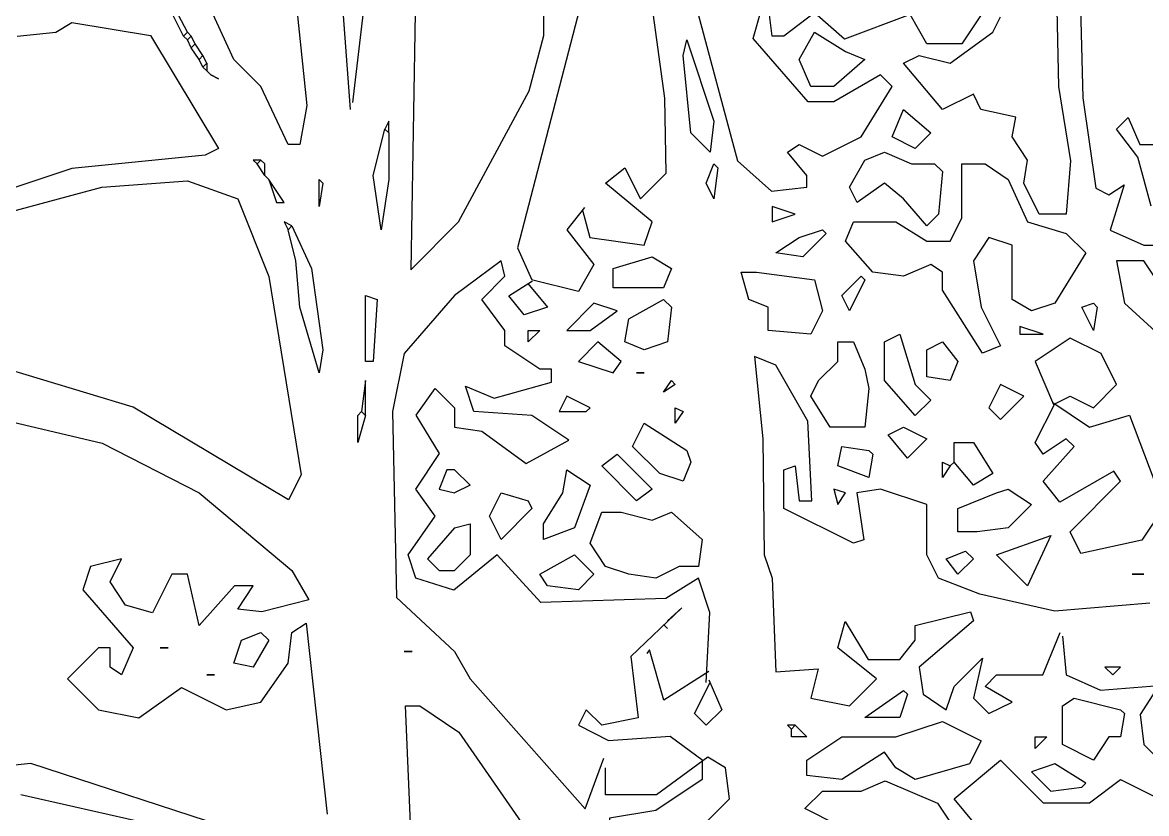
# Model space of a CAD drawing. Header units: metres. Extents: x -3.8 to 7.9, y -0.6 to 14.
# Drawn here: x 3.471 to 4.647, y 8.729 to 9.556 of the extents above; entities that cross this region are included whole.
import ezdxf

# ---------------------------------------------------------------- set-up
doc = ezdxf.new("R2010")
doc.units = ezdxf.units.M
doc.layers.add('ceco.net 88 green shadow', color=102, linetype='Continuous')
doc.layers.add('ceco.net 88 pair trees', color=7, linetype='Continuous')

msp = doc.modelspace()

# ---------------------------------------------------------------- linework, layer by layer
at = {"layer": 'ceco.net 88 green shadow', "linetype": 'Continuous'}
for p, q in [((3.6436, 9.5461), (3.6031, 9.623)), ((3.6395, 9.542), (3.6031, 9.6149)), ((3.6436, 9.5461), (3.6395, 9.542)), ((3.6436, 9.538), (3.6395, 9.542)), ((3.6476, 9.542), (3.6436, 9.5461)), ((3.6476, 9.542), (3.6436, 9.538)), ((3.6476, 9.5299), (3.6436, 9.538)), ((3.6517, 9.5339), (3.6476, 9.542)), ((4.162, 9.5218), (4.166, 9.538)), ((4.166, 9.538), (4.1944, 9.4529)), ((4.2835, 9.5177), (4.2997, 9.5461)), ((4.2997, 9.5461), (4.3321, 9.5258)), ((3.6517, 9.5339), (3.6476, 9.5299)), ((3.6557, 9.5177), (3.6476, 9.5299)), ((3.6598, 9.5218), (3.6517, 9.5339)), ((4.3321, 9.5258), (4.3523, 9.5177)), ((3.6598, 9.5218), (3.6557, 9.5177)), ((3.6598, 9.5096), (3.6557, 9.5177)), ((3.6638, 9.5137), (3.6598, 9.5218)), ((3.6638, 9.5137), (3.6598, 9.5096)), ((3.6638, 9.5137), (3.6638, 9.5056)), ((4.1701, 9.4408), (4.162, 9.5218)), ((4.2956, 9.4894), (4.2835, 9.5177)), ((4.3523, 9.5177), (4.3199, 9.4894)), ((3.6638, 9.5056), (3.6598, 9.5096)), ((3.6679, 9.5015), (3.6638, 9.5056)), ((3.6679, 9.5015), (3.676, 9.4975)), ((3.676, 9.4975), (3.6679, 9.5015)), ((4.3199, 9.4894), (4.2956, 9.4894)), ((4.3807, 9.4367), (4.3928, 9.4651)), ((4.3928, 9.4651), (4.4212, 9.4408)), ((3.838, 9.3962), (3.8501, 9.4448)), ((3.8542, 9.4529), (3.8501, 9.4448)), ((3.8542, 9.4408), (3.8501, 9.4448)), ((3.8542, 9.4408), (3.8542, 9.4529)), ((4.1944, 9.4529), (4.1903, 9.4205)), ((3.8542, 9.4408), (3.8542, 9.3922)), ((4.1903, 9.4205), (4.1701, 9.4408)), ((4.405, 9.4246), (4.3807, 9.4367)), ((4.4212, 9.4408), (4.405, 9.4246)), ((4.3523, 9.4124), (4.3726, 9.4205)), ((4.3726, 9.4205), (4.4009, 9.4084)), ((3.7205, 9.4124), (3.7124, 9.4124)), ((3.7124, 9.4124), (3.7165, 9.4084)), ((3.7205, 9.4124), (3.7165, 9.4084)), ((3.7246, 9.3962), (3.7165, 9.4084)), ((3.7246, 9.4084), (3.7205, 9.4124)), ((3.7246, 9.3962), (3.7246, 9.4084)), ((4.1863, 9.3881), (4.1944, 9.4084)), ((4.1944, 9.4084), (4.1984, 9.4043)), ((4.3361, 9.3841), (4.3523, 9.4124)), ((4.4009, 9.4084), (4.4252, 9.4084)), ((4.4252, 9.4084), (4.4333, 9.4003)), ((3.7286, 9.3922), (3.7246, 9.3962)), ((3.8461, 9.3395), (3.838, 9.3962)), ((4.1984, 9.4043), (4.1944, 9.3719)), ((4.4333, 9.4003), (4.4293, 9.3557)), ((3.7286, 9.3922), (3.7367, 9.3679)), ((3.7448, 9.3679), (3.7286, 9.3922)), ((3.7813, 9.3638), (3.7813, 9.3922)), ((3.7813, 9.3922), (3.7853, 9.3881)), ((3.7853, 9.3881), (3.7813, 9.3638)), ((3.8542, 9.3922), (3.8461, 9.3395)), ((4.1944, 9.3719), (4.1863, 9.3881)), ((4.3442, 9.3679), (4.3361, 9.3841)), ((4.3726, 9.3881), (4.3442, 9.3679)), ((4.3928, 9.3719), (4.3726, 9.3881)), ((4.4171, 9.3436), (4.3928, 9.3719)), ((3.7367, 9.3679), (3.7448, 9.3679)), ((4.2794, 9.3557), (4.2551, 9.3638)), ((4.2551, 9.3638), (4.2551, 9.3476)), ((4.2551, 9.3476), (4.2794, 9.3557)), ((4.4293, 9.3557), (4.4171, 9.3436)), ((3.7529, 9.3436), (3.7448, 9.3476)), ((3.7448, 9.3476), (3.7489, 9.3395)), ((3.7529, 9.3436), (3.7489, 9.3395)), ((3.757, 9.3071), (3.7489, 9.3395)), ((3.7529, 9.3436), (3.7732, 9.299)), ((4.2835, 9.3314), (4.3078, 9.3395)), ((4.3078, 9.3395), (4.3118, 9.3355)), ((4.2592, 9.3152), (4.2835, 9.3314)), ((4.3118, 9.3355), (4.2875, 9.3112)), ((4.2875, 9.3112), (4.2592, 9.3152)), ((3.761, 9.2585), (3.757, 9.3071)), ((4.0891, 9.299), (4.1296, 9.3112)), ((4.1296, 9.3112), (4.1498, 9.299)), ((4.6439, 9.3071), (4.6156, 9.3071)), ((4.6156, 9.3071), (4.6237, 9.2626)), ((4.6601, 9.2828), (4.6439, 9.3071)), ((3.7732, 9.299), (3.7853, 9.214)), ((4.0891, 9.2788), (4.0891, 9.299)), ((4.1498, 9.299), (4.1417, 9.2788)), ((4.2308, 9.2666), (4.2227, 9.295)), ((4.2227, 9.295), (4.2389, 9.295)), ((4.2389, 9.295), (4.2997, 9.2869)), ((4.328, 9.2707), (4.3483, 9.2909)), ((4.3483, 9.2909), (4.3523, 9.2869)), ((4.1417, 9.2788), (4.0891, 9.2788)), ((4.2997, 9.2869), (4.3078, 9.2545)), ((4.3523, 9.2869), (4.3361, 9.2545)), ((3.8299, 9.2018), (3.8299, 9.2707)), ((3.8299, 9.2707), (3.842, 9.2666)), ((3.842, 9.2666), (3.838, 9.2018)), ((4.1053, 9.2464), (4.1417, 9.2666)), ((4.1417, 9.2666), (4.1498, 9.2585)), ((4.2511, 9.2585), (4.2308, 9.2666)), ((4.3361, 9.2545), (4.328, 9.2707)), ((3.7813, 9.1897), (3.761, 9.2585)), ((4.0688, 9.2626), (4.0405, 9.2342)), ((4.0648, 9.2342), (4.0931, 9.2545)), ((4.0931, 9.2545), (4.0688, 9.2626)), ((4.1498, 9.2585), (4.1458, 9.2221)), ((4.2511, 9.2504), (4.2511, 9.2585)), ((4.3078, 9.2545), (4.2956, 9.2302)), ((4.5791, 9.2585), (4.5913, 9.2626)), ((4.5913, 9.2342), (4.5791, 9.2585)), ((4.5913, 9.2626), (4.5953, 9.2585)), ((4.5953, 9.2585), (4.5913, 9.2342)), ((4.6237, 9.2626), (4.6682, 9.2221)), ((4.1012, 9.2221), (4.1053, 9.2464)), ((4.2511, 9.2342), (4.2511, 9.2504)), ((4.0121, 9.2342), (4, 9.2221)), ((4, 9.2221), (4, 9.2342)), ((4, 9.2342), (4.0121, 9.2342)), ((4.0405, 9.2342), (4.0648, 9.2342)), ((4.2956, 9.2302), (4.2511, 9.2342)), ((4.3726, 9.2221), (4.3888, 9.2302)), ((4.3888, 9.2302), (4.405, 9.1775)), ((4.5386, 9.2302), (4.5143, 9.2383)), ((4.5143, 9.2383), (4.5143, 9.2302)), ((4.5143, 9.2302), (4.5386, 9.2302)), ((4.0729, 9.2221), (4.0526, 9.2018)), ((4.0972, 9.2018), (4.0729, 9.2221)), ((4.1215, 9.214), (4.1012, 9.2221)), ((4.1458, 9.2221), (4.1215, 9.214)), ((4.324, 9.2018), (4.324, 9.2221)), ((4.324, 9.2221), (4.3402, 9.2221)), ((4.3402, 9.2221), (4.3523, 9.1937)), ((4.3726, 9.1816), (4.3726, 9.2221)), ((4.4171, 9.214), (4.4333, 9.2221)), ((4.4333, 9.2221), (4.4495, 9.2018)), ((3.7853, 9.214), (3.7813, 9.1897)), ((4.4171, 9.1856), (4.4171, 9.214)), ((3.838, 9.2018), (3.8299, 9.2018)), ((4.0526, 9.2018), (4.0891, 9.1897)), ((4.0891, 9.1897), (4.0972, 9.2018)), ((4.3037, 9.1816), (4.324, 9.2018)), ((4.4495, 9.2018), (4.4414, 9.1816)), ((4.1215, 9.1897), (4.1134, 9.1897)), ((4.1134, 9.1897), (4.1215, 9.1897)), ((4.3523, 9.1937), (4.3564, 9.1735)), ((4.4414, 9.1816), (4.4171, 9.1856)), ((3.8299, 9.1816), (3.8258, 9.1492)), ((3.8299, 9.1451), (3.8299, 9.1816)), ((4.1417, 9.1694), (4.1498, 9.1816)), ((4.1539, 9.1775), (4.1417, 9.1694)), ((4.1498, 9.1816), (4.1539, 9.1775)), ((4.2956, 9.1654), (4.3037, 9.1816)), ((4.3564, 9.1735), (4.3523, 9.133)), ((4.405, 9.1451), (4.3726, 9.1816)), ((4.405, 9.1775), (4.4212, 9.1613)), ((4.4941, 9.1775), (4.4819, 9.1532)), ((4.5184, 9.1654), (4.4941, 9.1775)), ((4.0405, 9.1654), (4.0324, 9.1492)), ((4.0648, 9.1532), (4.0405, 9.1654)), ((4.3159, 9.133), (4.2956, 9.1654)), ((4.4212, 9.1613), (4.405, 9.1451)), ((4.4941, 9.1411), (4.5184, 9.1654)), ((3.8218, 9.1451), (3.8258, 9.1492)), ((3.8299, 9.1451), (3.8258, 9.1492)), ((4.0324, 9.1492), (4.0607, 9.1492)), ((4.0607, 9.1492), (4.0648, 9.1532)), ((4.1539, 9.137), (4.1539, 9.1532)), ((4.1539, 9.1532), (4.162, 9.1492)), ((4.162, 9.1492), (4.1539, 9.137)), ((4.4819, 9.1532), (4.4941, 9.1411)), ((3.8299, 9.1451), (3.8218, 9.1168)), ((3.8218, 9.1168), (3.8218, 9.1451)), ((4.1093, 9.1127), (4.1215, 9.137)), ((4.1215, 9.137), (4.166, 9.1087)), ((4.3523, 9.133), (4.3159, 9.133)), ((4.3766, 9.1249), (4.3928, 9.133)), ((4.3969, 9.1006), (4.3766, 9.1249)), ((4.3928, 9.133), (4.4171, 9.1208)), ((4.1377, 9.0844), (4.1093, 9.1127)), ((4.324, 9.0925), (4.328, 9.1127)), ((4.328, 9.1127), (4.3564, 9.1087)), ((4.4171, 9.1208), (4.3969, 9.1006)), ((4.4455, 9.0965), (4.4455, 9.1168)), ((4.4455, 9.1168), (4.4657, 9.1168)), ((4.4657, 9.1168), (4.486, 9.0844)), ((4.0769, 9.0925), (4.0931, 9.1046)), ((4.0931, 9.1046), (4.1296, 9.0682)), ((4.166, 9.1087), (4.1701, 9.0965)), ((4.3564, 9.1087), (4.3604, 9.1046)), ((4.3604, 9.1046), (4.3564, 9.0803)), ((4.1134, 9.056), (4.0769, 9.0925)), ((4.1701, 9.0965), (4.162, 9.0763)), ((4.3564, 9.0803), (4.324, 9.0925)), ((4.4333, 9.0803), (4.4333, 9.0965)), ((4.4333, 9.0965), (4.4414, 9.0925)), ((4.4414, 9.0925), (4.4333, 9.0803)), ((4.4455, 9.0965), (4.4414, 9.0925)), ((4.4657, 9.0722), (4.4455, 9.0965)), ((3.9149, 9.0884), (3.9068, 9.0682)), ((3.923, 9.0884), (3.9149, 9.0884)), ((3.923, 9.0884), (3.9392, 9.0722)), ((4.0364, 9.0641), (4.0405, 9.0884)), ((4.0405, 9.0884), (4.0648, 9.0722)), ((4.162, 9.0763), (4.1377, 9.0844)), ((4.486, 9.0844), (4.4657, 9.0722)), ((3.9068, 9.0682), (3.923, 9.0641)), ((3.9392, 9.0722), (3.923, 9.0641)), ((4.0648, 9.0722), (4.0486, 9.0277)), ((4.1296, 9.0682), (4.1134, 9.056)), ((4.3321, 9.0641), (4.3199, 9.0682)), ((4.3199, 9.0682), (4.324, 9.052)), ((4.49, 9.0641), (4.5022, 9.0682)), ((4.5022, 9.0682), (4.5265, 9.052)), ((3.9595, 9.0398), (3.9716, 9.0641)), ((3.9716, 9.0641), (4, 9.056)), ((4, 9.056), (4.004, 9.0479)), ((4.0162, 9.0317), (4.0364, 9.0641)), ((4.324, 9.052), (4.3321, 9.0641)), ((4.4495, 9.0479), (4.49, 9.0641)), ((4.004, 9.0479), (3.9716, 9.0155)), ((4.0648, 9.0115), (4.0769, 9.0439)), ((4.0769, 9.0439), (4.0972, 9.0439)), ((4.0972, 9.0439), (4.1296, 9.0358)), ((4.1296, 9.0358), (4.1498, 9.0439)), ((4.1498, 9.0439), (4.1822, 9.0155)), ((4.4495, 9.0236), (4.4495, 9.0479)), ((4.5265, 9.052), (4.5022, 9.0277)), ((3.923, 9.0277), (3.9392, 9.0317)), ((3.9392, 9.0317), (3.9392, 8.9993)), ((3.9716, 9.0155), (3.9595, 9.0398)), ((4.0162, 9.0155), (4.0162, 9.0317)), ((3.923, 9.0277), (3.8947, 8.9953)), ((4.0486, 9.0277), (4.0162, 9.0155)), ((4.4698, 9.0236), (4.4495, 9.0236)), ((4.5022, 9.0277), (4.4698, 9.0236)), ((4.49, 8.9993), (4.5467, 9.0196)), ((4.5467, 9.0196), (4.5224, 8.9669)), ((4.081, 8.9872), (4.0648, 9.0115)), ((4.1822, 9.0155), (4.1782, 8.9872)), ((3.8947, 8.9953), (3.9068, 8.9831)), ((3.9392, 8.9993), (3.923, 8.9831)), ((4.0121, 8.9791), (4.0486, 8.9993)), ((4.0486, 8.9993), (4.0688, 8.9791)), ((4.4374, 8.9953), (4.4576, 9.0034)), ((4.4495, 8.9791), (4.4374, 8.9953)), ((4.4657, 8.9953), (4.4495, 8.9791)), ((4.4576, 9.0034), (4.4657, 8.9953)), ((4.4981, 8.9912), (4.49, 8.9993)), ((4.1053, 8.9791), (4.081, 8.9872)), ((4.1579, 8.9872), (4.1336, 8.975)), ((4.1782, 8.9872), (4.1579, 8.9872)), ((4.5103, 8.9791), (4.4981, 8.9912)), ((3.9068, 8.9831), (3.923, 8.9831)), ((4.0202, 8.9669), (4.0121, 8.9791)), ((4.0688, 8.9791), (4.0526, 8.9629)), ((4.1336, 8.975), (4.1053, 8.9791)), ((4.5224, 8.9669), (4.5103, 8.9791)), ((4.6439, 8.9791), (4.6318, 8.9791)), ((4.6318, 8.9791), (4.6439, 8.9791)), ((4.0526, 8.9629), (4.0202, 8.9669)), ((3.7003, 8.9102), (3.7205, 8.9183)), ((3.7205, 8.9183), (3.7286, 8.9102)), ((3.6233, 8.9021), (3.6152, 8.9021)), ((3.6152, 8.9021), (3.6233, 8.9021)), ((3.6922, 8.8859), (3.7003, 8.9102)), ((3.7286, 8.9102), (3.7124, 8.8819)), ((3.8785, 8.8981), (3.8704, 8.8981)), ((3.8704, 8.8981), (3.8785, 8.8981)), ((3.7124, 8.8819), (3.6922, 8.8859)), ((4.6196, 8.8819), (4.6034, 8.8819)), ((4.6034, 8.8819), (4.6115, 8.8738)), ((4.6115, 8.8738), (4.6196, 8.8819)), ((3.6719, 8.8738), (3.6638, 8.8738)), ((3.6638, 8.8738), (3.6719, 8.8738)), ((4.3523, 8.8292), (4.3928, 8.8576)), ((4.3928, 8.8576), (4.3969, 8.8535)), ((4.3969, 8.8535), (4.3888, 8.8292)), ((4.5589, 8.8414), (4.571, 8.8495)), ((4.571, 8.8495), (4.6196, 8.8373)), ((4.5589, 8.8009), (4.5589, 8.8414)), ((4.6196, 8.8373), (4.6237, 8.8333)), ((4.6237, 8.8333), (4.6196, 8.809)), ((4.2794, 8.8211), (4.2713, 8.8211)), ((4.2713, 8.8211), (4.2754, 8.8171)), ((4.2794, 8.8211), (4.2754, 8.8171)), ((4.2794, 8.8211), (4.2916, 8.809)), ((4.3888, 8.8292), (4.3523, 8.8292)), ((4.3847, 8.809), (4.4333, 8.8252)), ((4.4333, 8.8252), (4.4738, 8.8049)), ((4.2754, 8.809), (4.2754, 8.8171)), ((4.2916, 8.809), (4.2754, 8.809)), ((4.2916, 8.7847), (4.328, 8.809)), ((4.328, 8.809), (4.3847, 8.809)), ((4.5427, 8.809), (4.5305, 8.7968)), ((4.5305, 8.7968), (4.5305, 8.809)), ((4.5305, 8.809), (4.5427, 8.809)), ((4.6075, 8.809), (4.5913, 8.7847)), ((4.6196, 8.809), (4.6075, 8.809)), ((4.4738, 8.8049), (4.4617, 8.7806)), ((4.5913, 8.7847), (4.5589, 8.8009)), ((4.2916, 8.7685), (4.2916, 8.7847)), ((4.3726, 8.7928), (4.328, 8.7644)), ((4.3847, 8.7766), (4.3726, 8.7928)), ((4.405, 8.7644), (4.3847, 8.7766)), ((4.4617, 8.7806), (4.405, 8.7644)), ((4.5508, 8.7806), (4.5265, 8.7725)), ((4.5265, 8.7725), (4.5467, 8.7523)), ((4.5832, 8.7604), (4.5508, 8.7806)), ((4.328, 8.7644), (4.2916, 8.7685)), ((4.5791, 8.7563), (4.5832, 8.7604)), ((4.5467, 8.7523), (4.5791, 8.7563))]:
    msp.add_line(p, q, dxfattribs=at)
at = {"layer": 'ceco.net 88 pair trees', "linetype": 'Continuous'}
msp.add_line((4.1458, 8.9224), (4.1417, 8.9264), dxfattribs=at)
for points in [[(3.8167, 9.4726), (3.8424, 9.6915), (3.842, 9.8863), (3.8501, 9.9353), (3.8461, 9.9713), (3.7691, 10.0645), (3.7691, 9.9835), (3.7782, 9.943), (3.8137, 9.4651)], [(3.7331, 9.8079), (3.7685, 9.4695), (3.761, 9.4286), (3.7489, 9.4286), (3.7205, 9.4894), (3.6922, 9.5177), (3.6543, 9.5997), (3.6247, 9.6783), (3.6715, 9.6864), (3.7165, 9.7202), (3.7084, 9.7445), (3.6922, 9.7526), (3.7007, 9.7866), (3.6504, 9.8203), (3.6395, 9.8498), (3.6152, 9.862), (3.5828, 9.8539), (3.5464, 9.8701), (3.5551, 9.8964), (3.6671, 9.883), (3.7331, 9.8079)], [(3.8847, 9.7322), (3.8772, 9.2976), (3.9273, 9.3478), (4.0012, 9.4847), (4.0164, 9.5428), (4.0162, 9.5987)], [(4.5751, 9.6797), (4.5801, 9.4774), (4.5939, 9.3829), (4.6075, 9.376), (4.6233, 9.3865), (4.6087, 9.3389), (4.6439, 9.3233), (4.6682, 9.3233)], [(4.5508, 9.6676), (4.5548, 9.4894), (4.5672, 9.4116), (4.5629, 9.3557), (4.5346, 9.3557), (4.5184, 9.3881), (4.5224, 9.4124), (4.5062, 9.4367), (4.5103, 9.4572), (4.4736, 9.4653), (4.4657, 9.4813), (4.4333, 9.4651), (4.3928, 9.5137), (4.409, 9.5218), (4.4414, 9.5137), (4.486, 9.5461), (4.4941, 9.5623)], [(4.0567, 9.3598), (4.0646, 9.3314), (4.1215, 9.3233), (4.1296, 9.3476), (4.081, 9.3881), (4.1012, 9.4043), (4.1174, 9.3719), (4.1443, 9.3988), (4.1429, 9.4772), (4.1296, 9.5738), (4.1174, 9.6109), (4.0688, 9.623), (4.0526, 9.5906), (4.0536, 9.5702), (3.989, 9.3205), (4.004, 9.2869)], [(4.1753, 9.574), (4.2191, 9.4114), (4.2547, 9.38), (4.2916, 9.3841), (4.2916, 9.3962), (4.2713, 9.4205), (4.2835, 9.4286), (4.3078, 9.4165), (4.3483, 9.4367), (4.3807, 9.4894), (4.3685, 9.5015), (4.3199, 9.4732), (4.2928, 9.4732), (4.2353, 9.5396), (4.2442, 9.5702)], [(4.4779, 9.5704), (4.4536, 9.5339), (4.4171, 9.5339), (4.3997, 9.5647), (4.3308, 9.539), (4.2997, 9.5663), (4.2673, 9.542), (4.2551, 9.542), (4.2509, 9.5754)], [(3.4654, 9.542), (3.5059, 9.5461), (3.5227, 9.5562), (3.6051, 9.5426), (3.676, 9.4246), (3.662, 9.4175), (3.5225, 9.4035), (3.3817, 9.3567)], [(4.6516, 9.364), (4.6378, 9.4153), (4.6156, 9.4448), (4.6277, 9.457), (4.6399, 9.4286), (4.6925, 9.4286)], [(4.4752, 9.2105), (4.4333, 9.2763), (4.4333, 9.295), (4.4212, 9.3031), (4.3928, 9.2909), (4.3604, 9.295), (4.3321, 9.3274), (4.3402, 9.3476), (4.3847, 9.3476), (4.4171, 9.3274), (4.4414, 9.3274), (4.4536, 9.3517), (4.4536, 9.4084), (4.4779, 9.4084), (4.5022, 9.3922), (4.5224, 9.3476), (4.5629, 9.3355), (4.5832, 9.3152), (4.5508, 9.2626), (4.5265, 9.2545), (4.5062, 9.2666), (4.5062, 9.3233), (4.4819, 9.3314), (4.4657, 9.3071), (4.4738, 9.2585), (4.4941, 9.218), (4.4752, 9.2105)], [(3.4228, 9.3488), (3.5541, 9.3839), (3.6438, 9.3907), (3.6962, 9.3719), (3.7288, 9.2907), (3.7624, 9.0832), (3.7493, 9.0568), (3.5869, 9.1538), (3.4411, 9.1978)], [(4.0589, 9.3626), (4.0405, 9.3395), (4.0688, 9.3031), (4.0526, 9.2747), (4.005, 9.2867)], [(4.1863, 8.8657), (4.1901, 8.939), (4.1782, 8.975), (4.1441, 8.9538), (4.0131, 8.9497), (3.9676, 8.9993), (3.9222, 8.9623), (3.8825, 8.975), (3.8744, 8.9993), (3.9028, 9.0398), (3.8825, 9.0682), (3.9072, 9.1054), (3.8829, 9.1455), (3.9028, 9.1735), (3.923, 9.1532), (3.923, 9.133), (3.9514, 9.1289), (3.9979, 9.0951), (4.0425, 9.1194), (4.004, 9.1451), (3.9433, 9.1492), (3.9344, 9.1759), (3.9643, 9.1633), (4.0243, 9.1799), (4.0243, 9.1937), (4.0121, 9.1937), (3.9757, 9.218), (3.9757, 9.2342), (3.9514, 9.2666), (3.9757, 9.2909), (3.9716, 9.3071), (3.923, 9.2707), (3.8704, 9.2099), (3.8582, 9.1492), (3.8623, 8.9548), (3.923, 8.8981), (3.9394, 8.8697), (4.0595, 8.7336), (4.0793, 8.7867)], [(3.9996, 9.2832), (4.0202, 9.2585), (3.9959, 9.2504), (3.9799, 9.2705), (4.0044, 9.2861)], [(4.5508, 9.1573), (4.567, 9.1654), (4.5913, 9.1532), (4.6156, 9.1775), (4.5994, 9.2099), (4.567, 9.2261), (4.5303, 9.2018), (4.5495, 9.1567)], [(4.6504, 8.9489), (4.551, 8.9406), (4.4726, 8.9582), (4.4293, 8.975), (4.4171, 8.9993), (4.4171, 9.052), (4.3685, 9.0682), (4.3438, 9.0641), (4.3511, 9.0151), (4.3402, 9.0115), (4.2673, 9.0479), (4.2673, 9.0884), (4.2794, 9.0925), (4.2835, 9.056), (4.2966, 9.056), (4.2926, 9.1392), (4.2592, 9.1978), (4.2369, 9.2067), (4.2456, 9.1206), (4.247, 8.9993), (4.2551, 8.975), (4.2592, 8.877), (4.3033, 8.8802), (4.2956, 8.8495), (4.3361, 8.8414), (4.3645, 8.8697), (4.324, 8.9021), (4.3317, 8.9295), (4.3558, 8.89), (4.3888, 8.89), (4.405, 8.9102), (4.405, 8.9254), (4.4627, 8.9398), (4.4657, 8.9305), (4.409, 8.8819), (4.4131, 8.8535), (4.4374, 8.8373), (4.4455, 8.8616), (4.4752, 8.8914), (4.4659, 8.8493), (4.4819, 8.8333), (4.5062, 8.8454), (4.4779, 8.8616), (4.49, 8.8738), (4.5384, 8.8738), (4.5566, 8.9181)], [(3.4166, 9.1488), (3.5543, 9.1162), (3.6557, 9.0641), (3.7529, 8.9831), (3.7705, 8.9523), (3.7213, 8.9396), (3.6962, 8.9426), (3.7124, 8.9669), (3.6928, 8.9669), (3.6559, 8.9256), (3.6436, 8.9791), (3.6274, 8.9791), (3.6071, 8.9386), (3.5788, 8.9467), (3.5626, 8.971), (3.5747, 8.9953), (3.5423, 8.9872), (3.5342, 8.9629), (3.5869, 8.9021), (3.5747, 8.8738), (3.5626, 8.8819), (3.5626, 8.9021), (3.5504, 8.9021), (3.518, 8.8697), (3.5504, 8.8373), (3.5929, 8.8288), (3.6375, 8.8606), (3.6841, 8.8373), (3.7205, 8.8454), (3.7489, 8.8859), (3.7529, 8.9183), (3.7677, 8.928), (3.7898, 8.7282)], [(4.5487, 9.1587), (4.5872, 9.133), (4.6289, 9.1455), (4.6654, 9.0495), (4.6421, 9.0149), (4.5783, 9.0009), (4.567, 9.0236), (4.6196, 9.0763), (4.6125, 9.087), (4.556, 9.0546), (4.5386, 9.0763), (4.571, 9.1127), (4.5629, 9.1208), (4.5386, 9.1046), (4.5305, 9.1168), (4.5508, 9.1573)], [(4.1458, 8.9305), (4.1607, 8.9438), (4.1073, 8.8932), (4.115, 8.8288), (4.0769, 8.8211), (4.0607, 8.8373), (4.0526, 8.8211), (4.084, 8.8053), (4.1486, 8.8098), (4.183, 8.7841)], [(4.5589, 8.9143), (4.5627, 8.8738), (4.5988, 8.8578), (4.6599, 8.8626), (4.6401, 8.8323), (4.6439, 8.8009), (4.6804, 8.7644)], [(4.1891, 8.8772), (4.1421, 8.8474), (4.1269, 8.9001), (4.1241, 8.8962)], [(4.1891, 8.8685), (4.2025, 8.8373), (4.1863, 8.8211), (4.1741, 8.8333), (4.1903, 8.8657)], [(3.8847, 8.5376), (3.8716, 8.8414), (3.8866, 8.8414), (3.9275, 8.814), (4.0139, 8.6891)], [(4.1822, 8.7835), (4.1822, 8.7644), (4.1336, 8.732), (4.085, 8.7239), (4.085, 8.6996), (4.1174, 8.6915), (4.1701, 8.7037), (4.2106, 8.7442), (4.2065, 8.7766), (4.1881, 8.7877), (4.1342, 8.7482), (4.081, 8.7482), (4.081, 8.7766)], [(4.3734, 8.763), (4.4282, 8.7395), (4.4414, 8.7199), (4.4657, 8.7077), (4.4657, 8.7199), (4.4455, 8.7442), (4.4941, 8.7847), (4.5386, 8.7401), (4.5872, 8.7401), (4.6196, 8.7644), (4.6844, 8.732)], [(3.6976, 8.7099), (3.4799, 8.7812), (3.3965, 8.7725)], [(4.36, 8.6986), (4.2895, 8.7342), (4.3078, 8.7523), (4.3483, 8.7523), (4.3734, 8.763)], [(3.4066, 8.4613), (3.6156, 8.553), (3.6798, 8.566), (3.757, 8.566), (3.7813, 8.6024), (3.6918, 8.6804), (3.5986, 8.7189), (3.4694, 8.7482)]]:
    msp.add_lwpolyline(points, dxfattribs=at)

doc.saveas('drawing.dxf')
